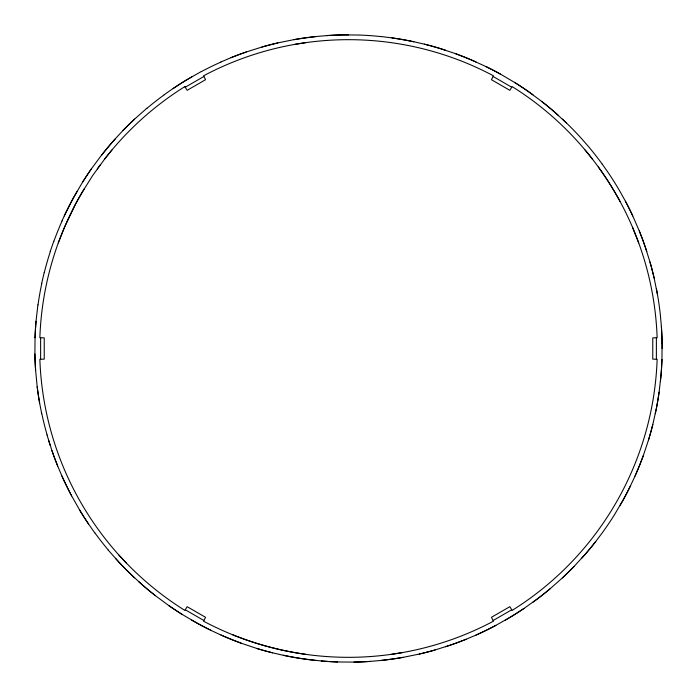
<?xml version="1.0" encoding="UTF-8"?>
<svg xmlns="http://www.w3.org/2000/svg" width="697" height="697" viewBox="0 0 697 697"><rect width="100%" height="100%" fill="white"/><g stroke="black" fill="none" stroke-linecap="round" stroke-linejoin="round"><path stroke-width="1.05" d="M662.098 343.029L661.958 359.443A312.674 312.674 0 0 1 660.956 375.84L659.101 392.15A312.613 312.613 0 0 1 656.391 408.346L652.836 424.377A312.613 312.613 0 0 1 648.445 440.199L643.235 455.777A313.589 313.589 0 0 1 635.037 476.06L630.41 485.992A312.604 312.604 0 0 1 622.822 500.559L614.493 514.708A313.589 313.589 0 0 1 602.26 532.83L595.656 541.604A312.613 312.613 0 0 1 585.219 554.272L574.119 566.382A312.604 312.604 0 0 1 562.409 577.891L550.107 588.773A312.613 312.613 0 0 1 537.256 598.993L523.891 608.525A312.561 312.561 0 0 1 510.038 617.35L495.75 625.436A313.894 313.894 0 0 1 476.077 635.037L465.997 639.315A312.57 312.57 0 0 1 450.611 645.065L434.954 649.996A312.16 312.16 0 0 1 419.054 654.108L402.962 657.384A313.781 313.781 0 0 1 381.285 660.434L370.377 661.383A312.613 312.613 0 0 1 353.971 662.098L337.557 661.958A313.049 313.049 0 0 1 321.16 660.956L304.85 659.101M40.618 337.749L40.618 359.251M656.382 359.251L656.382 337.749M35.042 337.557L34.902 353.971A312.613 312.613 0 0 0 35.617 370.377L37.185 386.722A312.613 312.613 0 0 0 39.616 402.962L41.707 413.713M36.044 321.16L37.899 304.85M41.707 283.287L44.164 272.623M50.201 251.573L53.765 241.223M58.304 242.878L64.49 227.327M64.56 227.17L75.825 203.515L84.128 188.957M635.037 476.077L637.215 471.05M61.963 220.923L66.59 211.008A313.153 313.153 0 0 1 74.178 196.441L82.507 182.292A312.613 312.613 0 0 1 91.577 168.596L101.344 155.396A313.737 313.737 0 0 1 115.414 138.625L122.881 130.618A312.613 312.613 0 0 1 134.591 119.109L146.893 108.227M64.237 215.948L66.59 211.008M620.13 505.325L622.822 500.559A312.134 312.134 0 0 0 630.41 485.992M97.275 168.944L100.107 165.05M203.873 76.487L185.245 87.238L184.844 86.602A308.823 308.823 0 0 0 105.142 158.367L92.474 175.81L81.052 194.088A308.823 308.823 0 0 0 66.372 222.892L62.164 232.815A308.823 308.823 0 0 0 39.86 337.723L44.233 337.871L44.233 359.129L39.86 359.277A308.823 308.823 0 0 0 184.844 610.398L187.162 606.686L205.571 617.315L203.515 621.175A308.823 308.823 0 0 0 493.485 621.175L491.429 617.315L509.838 606.686L512.156 610.398A308.823 308.823 0 0 0 657.14 359.277L652.767 359.129L652.767 337.871L657.14 337.723A308.823 308.823 0 0 0 634.836 232.815C622.7 202.827 605.841 174.79 585.071 149.994M104.472 159.256L111.929 149.994M164.143 94.748L173.109 88.475A312.665 312.665 0 0 1 186.962 79.65L201.25 71.564M511.755 609.762L493.127 620.513M476.077 635.037L481.052 632.763M220.923 61.963L231.003 57.685A312.613 312.613 0 0 1 246.389 51.935L262.046 47.004A312.273 312.273 0 0 1 277.946 42.892L294.038 39.616A313.537 313.537 0 0 1 315.715 36.566L326.623 35.617A312.604 312.604 0 0 1 343.029 34.902L359.443 35.042A313.589 313.589 0 0 1 381.337 36.627M294.875 44.364L305.521 42.683M391.479 654.317L402.125 652.636M381.285 36.566L392.15 37.899M305.521 654.317C280.612 650.78 256.147 644.228 232.815 634.836M413.713 41.707L424.377 44.164A312.613 312.613 0 0 1 440.199 48.555L455.777 53.765A312.665 312.665 0 0 1 471.05 59.785L485.992 66.59A312.613 312.613 0 0 1 500.559 74.178L514.708 82.507M108.227 550.107L119.109 562.409A312.561 312.561 0 0 0 130.618 574.119L142.728 585.21A312.613 312.613 0 0 0 155.396 595.656L168.596 605.423A312.282 312.282 0 0 0 182.292 614.493L196.441 622.822A312.665 312.665 0 0 0 211.008 630.41L220.923 635.037A313.458 313.458 0 0 0 241.223 643.235L256.801 648.445A312.622 312.622 0 0 0 272.623 652.836L283.287 655.293A313.781 313.781 0 0 0 315.68 660.434M493.127 76.487L511.755 87.238M203.873 620.513L185.245 609.762M528.404 91.577L541.604 101.344A312.683 312.683 0 0 1 554.272 111.781L566.382 122.881L562.409 119.109M130.618 574.119L134.591 577.891M118.995 555.143L126.349 563.028M592.433 159.134L591.858 158.367A308.823 308.823 0 0 0 512.156 86.602L509.838 90.314L491.429 79.685L493.485 75.825A308.823 308.823 0 0 0 203.515 75.825L205.571 79.685L187.162 90.314L184.844 86.602M602.252 164.143L608.525 173.109A313.589 313.589 0 0 1 620.138 191.71L625.436 201.25A312.613 312.613 0 0 1 632.763 215.948L639.315 231.003A312.665 312.665 0 0 1 645.065 246.389L649.996 262.046A312.613 312.613 0 0 1 654.108 277.946L657.384 294.038A313.589 313.589 0 0 1 660.434 315.724L661.383 326.623A313.589 313.589 0 0 1 662.15 348.509M94.748 532.856L88.475 523.891A312.613 312.613 0 0 1 79.65 510.038L71.564 495.75A314.077 314.077 0 0 1 61.963 476.077L57.685 465.997A312.613 312.613 0 0 1 51.935 450.611L47.004 434.954M620.008 201.407L615.948 194.088A308.823 308.823 0 0 0 598.348 166.975M61.963 476.077L64.237 481.052M632.51 227.327L638.696 242.878M48.555 440.199L50.201 445.427M656.382 288.654L657.384 294.038M661.958 359.443A313.589 313.589 0 0 1 660.434 381.285M523.917 608.481A313.589 313.589 0 0 1 505.351 620.086M466.032 639.262A313.589 313.589 0 0 1 445.461 646.746M403.014 657.332A313.589 313.589 0 0 1 381.337 660.381M304.92 659.048A313.589 313.589 0 0 1 283.357 655.241M241.301 643.183A313.589 313.589 0 0 1 221.01 634.984M211.086 630.358A313.589 313.589 0 0 1 191.762 620.086M130.722 574.084A313.589 313.589 0 0 1 115.51 558.341M108.331 550.081A313.589 313.589 0 0 1 94.853 532.83M47.117 434.945A313.589 313.589 0 0 1 41.82 413.704M38.013 304.868A313.589 313.589 0 0 1 41.82 283.304M44.277 272.64A313.589 313.589 0 0 1 50.315 251.6M53.878 241.249A313.589 313.589 0 0 1 62.077 220.958M66.703 211.034A313.589 313.589 0 0 1 76.984 191.71M101.44 155.44A313.589 313.589 0 0 1 115.51 138.668M146.98 108.279A313.589 313.589 0 0 1 164.231 94.801M173.196 88.528A313.589 313.589 0 0 1 191.762 76.923M201.337 71.617A313.589 313.589 0 0 1 221.01 62.024M294.099 39.677A313.589 313.589 0 0 1 315.776 36.627M392.202 37.96A313.589 313.589 0 0 1 413.757 41.768M455.812 53.826A313.589 313.589 0 0 1 476.112 62.024M541.621 101.387A313.589 313.589 0 0 1 558.393 115.458M566.391 122.925A313.589 313.589 0 0 1 581.603 138.668L588.773 146.893A313.589 313.589 0 0 1 602.26 164.178M639.315 231.029A313.589 313.589 0 0 1 646.799 251.6M272.623 652.836A312.169 312.169 0 0 1 256.801 648.445M82.507 182.292A312.16 312.16 0 0 1 91.577 168.596M392.115 37.899A313.537 313.537 0 0 1 413.678 41.707M424.377 44.164A313.972 313.972 0 0 1 445.427 50.201M514.804 82.56A313.972 313.972 0 0 1 532.944 94.801M514.613 82.455A312.613 312.613 0 0 1 528.309 91.516M485.992 66.59A312.143 312.143 0 0 1 500.559 74.178M231.003 57.685A312.143 312.143 0 0 1 246.389 51.935M261.941 47.03A312.613 312.613 0 0 1 277.842 42.918M122.881 130.618A312.143 312.143 0 0 1 134.591 119.109M326.623 35.617A313.981 313.981 0 0 1 348.5 34.85M625.436 201.25A312.16 312.16 0 0 1 632.763 215.948M35.617 370.377A312.239 312.239 0 0 1 34.902 353.971M35.042 337.705A312.239 312.239 0 0 1 36.044 321.308A312.613 312.613 0 0 0 35.042 337.662M661.383 326.719A312.674 312.674 0 0 1 662.098 343.124M649.996 262.046A312.143 312.143 0 0 1 654.108 277.946M659.101 392.15A313.894 313.894 0 0 1 655.293 413.713M652.836 424.377A312.143 312.143 0 0 1 648.445 440.199M643.27 455.672A312.613 312.613 0 0 1 637.25 470.954M595.656 541.604A313.998 313.998 0 0 1 581.586 558.375M574.119 566.382A312.239 312.239 0 0 1 562.409 577.891M550.107 588.773A313.998 313.998 0 0 1 532.856 602.252M495.846 625.383A312.561 312.561 0 0 1 481.157 632.71M435.059 649.97A312.57 312.57 0 0 1 419.167 654.074M370.377 661.383A312.369 312.369 0 0 1 353.971 662.098M182.379 614.545A312.665 312.665 0 0 1 168.683 605.475M155.396 595.656A314.007 314.007 0 0 1 138.625 581.586M88.475 523.891A312.169 312.169 0 0 1 79.65 510.038M57.685 465.997A312.134 312.134 0 0 1 51.935 450.611M39.616 402.962A312.134 312.134 0 0 1 37.185 386.722M337.662 661.958A312.613 312.613 0 0 1 321.273 660.956M71.617 495.846A312.613 312.613 0 0 1 64.29 481.148"/></g></svg>
